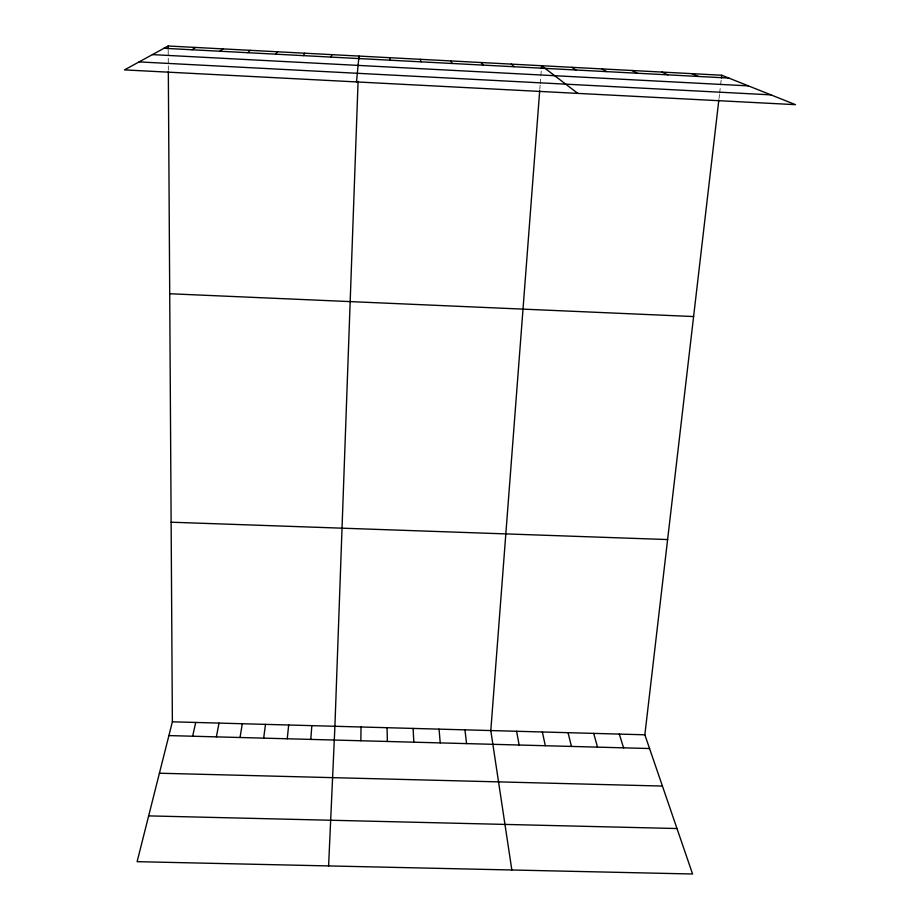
<?xml version="1.0" encoding="UTF-8"?>
<svg xmlns="http://www.w3.org/2000/svg" width="920" height="920" viewBox="0 0 920 920"><rect width="100%" height="100%" fill="white"/><g stroke="black" fill="none" stroke-linecap="round" stroke-linejoin="round"><path stroke-width="0.69" stroke-dasharray="4.6 3.45" d="M539.81 89.32L540.12 85.157M540.235 83.766L541.293 69.885M719.003 98.624L719.486 94.495M719.647 93.115L720.44 86.238M720.601 84.859L721.245 79.362M168.188 50.243L168.28 64.377M168.291 65.791L168.314 70.035"/><path stroke-width="1.38" d="M360.858 740.761L361.031 726.995M358.087 81.293L334.914 726.282L328.601 865.927M358.892 58.88L358.984 56.074L356.488 81.926M310.799 739.415L311.822 725.638M539.695 90.712L490.797 730.56L511.842 869.986M541.397 68.494L541.604 65.722L577.829 93.391M287.247 738.783L288.684 725.006M168.326 71.45L172.373 721.809L137.114 861.672L692.576 874L644.851 734.793L718.842 100.004M721.406 77.981L721.728 75.233L168.164 46L124.487 69.897L795.512 104.673L721.728 75.233M263.661 738.139L265.5 724.373M240.039 737.506L242.282 723.73M216.373 736.874L219.017 723.097M192.659 736.23L195.718 722.453M331.096 57.097L331.901 54.648M303.393 55.637L304.75 53.21M275.632 54.176L277.541 51.773M247.802 52.704L250.286 50.336M219.926 51.232L222.962 48.898M191.981 49.761L195.592 47.449M148.649 815.89L676.994 828.529M159.413 773.225L662.434 786.059M168.9 735.586L649.566 748.535M172.373 721.809L644.851 734.793M171.131 522.203L667.609 539.557M169.705 293.744L693.599 316.549M139.093 61.904L770.914 94.863M163.978 48.288L728.824 78.062M152.433 54.613L748.385 85.87M691.874 73.657L698.372 76.463M661.963 72.082L667.862 74.853M631.982 70.495L637.272 73.232M601.921 68.908L606.613 71.622M571.803 67.321L575.885 70M511.347 64.124L514.211 66.746M481.022 62.525L483.264 65.113M450.616 60.915L452.249 63.48M420.141 59.305L421.153 61.847M619.298 734.091L623.576 747.845M593.699 733.389L597.54 747.144M568.054 732.676L571.458 746.442M542.351 731.975L545.318 745.729M516.603 731.262L519.121 745.027M389.597 57.695L389.988 60.202M464.945 729.847L466.578 743.613M439.047 729.134L440.231 742.9M413.091 728.421L413.827 742.187M387.078 727.708L387.366 741.474M168.164 46L168.176 48.829"/></g></svg>
